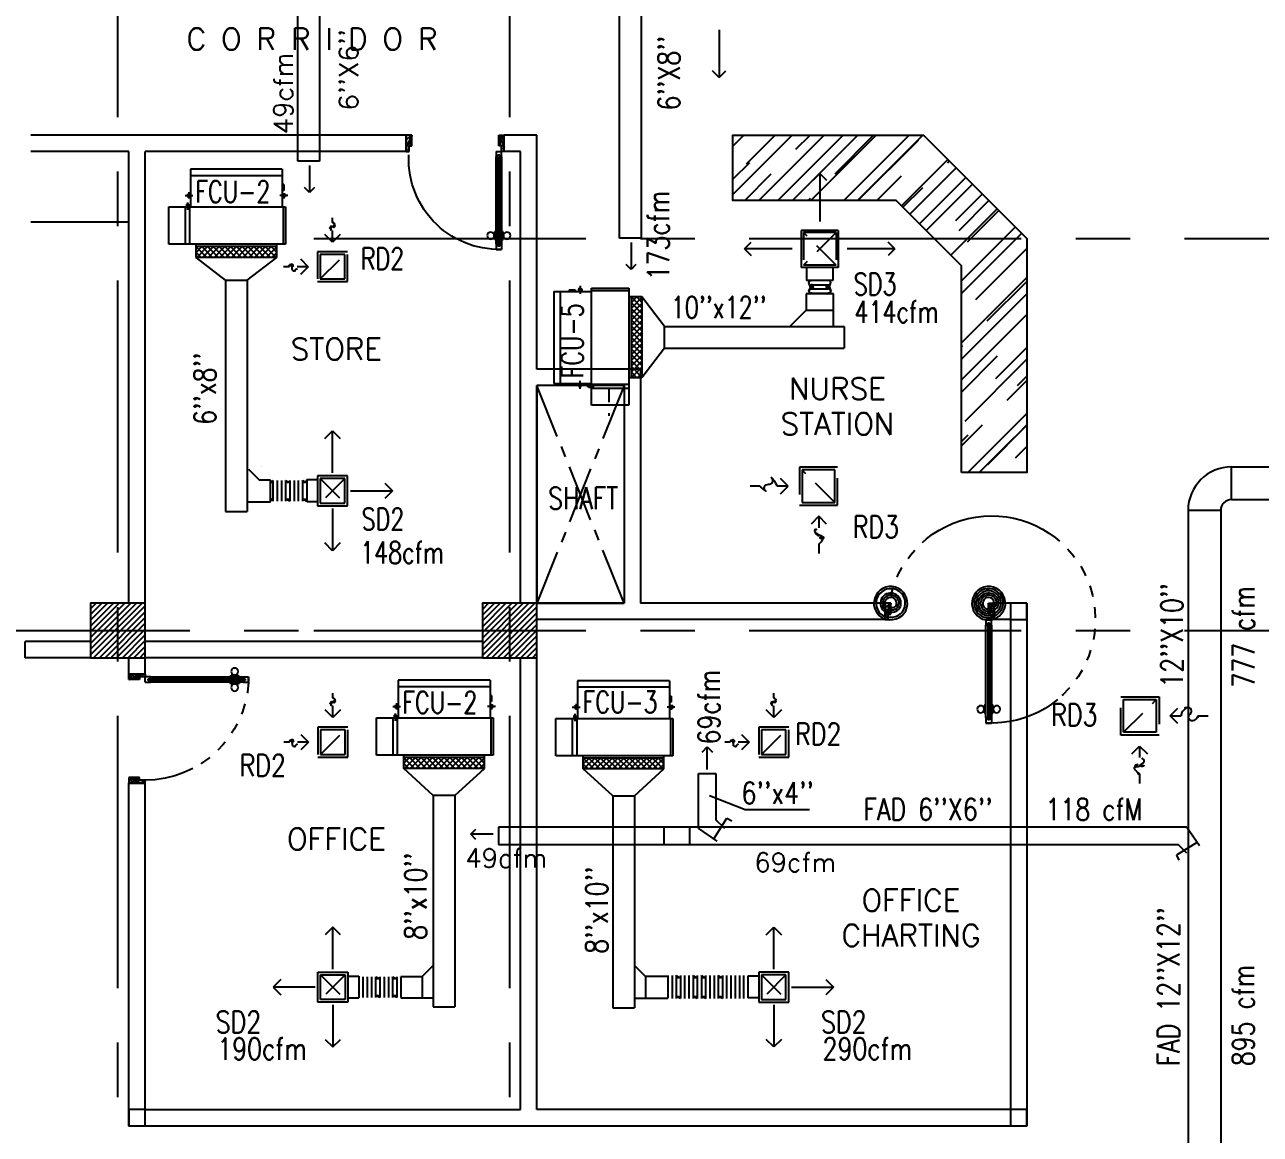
# Model space of a CAD drawing. Extents: x 417866029 to 417866302, y 43498045 to 43498122.
# Drawn here: x 417866034.55 to 417866045.9, y 43498091.16 to 43498101.35 of the extents above; entities that cross this region are included whole.
import ezdxf
from ezdxf.enums import TextEntityAlignment as Align

# ---------------------------------------------------------------- set-up
doc = ezdxf.new("R2010")
doc.units = 0
doc.header["$MEASUREMENT"] = 0
for name, pattern in [('CENTER2', [1.125, 0.75, -0.125, 0.125, -0.125]), ('CENTERX2', [4, 2.5, -0.5, 0.5, -0.5]), ('HIDDEN', [0.375, 0.25, -0.125]), ('HIDDEN2', [0.1875, 0.125, -0.0625])]:
    doc.linetypes.add(name, pattern=pattern)
doc.layers.get('0').update_dxf_attribs({"linetype": 'CONTINUOUS'})
for name, color, linetype in [('ALM', 9, 'CONTINUOUS'), ('AXES', 11, 'CENTERX2'), ('COL', 7, 'CONTINUOUS'), ('COUNTER', 9, 'CONTINUOUS'), ('DOOR', 9, 'CONTINUOUS'), ('DUCT', 6, 'CONTINUOUS'), ('FCU', 6, 'CONTINUOUS'), ('HAT', 11, 'CONTINUOUS'), ('M-AC-FLEX', 7, 'CONTINUOUS'), ('M-EGU.', 2, 'CONTINUOUS'), ('M-TEXT', 2, 'CONTINUOUS'), ('NON-MEDICAL', 9, 'CONTINUOUS'), ('PSUPPLY', 3, 'HIDDEN'), ('RM-NAME', 9, 'CONTINUOUS'), ('WALL', 9, 'CONTINUOUS')]:
    doc.layers.add(name, color=color, linetype=linetype)
doc.styles.add('ROMANS', font='ROMANS.shx', dxfattribs={"width": 0.6})

# ---------------------------------------------------------------- blocks, each defined once
blk = doc.blocks.new('DOOR90')
at = {"layer": 'DOOR', "color": 7, "linetype": 'ByBlock'}
for p, q in [((-150, 0), (0, 0)), ((-150, 0), (-150, -25)), ((0, -50), (-114, 0)), ((0, -50), (-40, 0)), ((0, -50), (0, 0)), ((-1000, -25), (-1050, -25)), ((-1050, -75), (-1050, -25)), ((-1050, -25), (-1050, -75)), ((-1000, -75), (-1050, -75)), ((-1000, -42), (-1020, -42)), ((-1020, -42), (-1020, -58)), ((-1000, -58), (-1020, -58)), ((-1000, -25), (-1000, -42)), ((-1000, -58), (-1000, -75)), ((-878, -18), (-968, -18)), ((-968, -25), (-968, -18)), ((-968, -75), (-968, -82)), ((-878, -82), (-968, -82)), ((-955, -9), (-890, -9)), ((-955, -18), (-955, -9)), ((-955, -18), (-890, -18)), ((-955, -82), (-890, -82)), ((-955, -82), (-955, -91)), ((-955, -91), (-890, -91)), ((-890, -18), (-890, -9)), ((-890, -82), (-890, -91)), ((-878, -25), (-878, -18)), ((-878, -75), (-878, -82)), ((-200, -25), (-150, -25)), ((-200, -42), (-200, -25)), ((-180, -42), (-200, -42)), ((-200, -58), (-180, -58)), ((-200, -75), (-200, -58)), ((-150, -75), (-200, -75)), ((-180, -58), (-180, -42)), ((-150, -25), (-100, -25)), ((-150, -75), (-150, -25)), ((-100, -25), (-100, -50)), ((0, -50), (-100, -37)), ((-100, -50), (0, -50)), ((-150, -875), (-100, -875)), ((-150, -900), (-150, -875)), ((-150, -900), (0, -900)), ((0, -900), (-150, -900)), ((0, -850), (-114, -900)), ((-100, -875), (-100, -850)), ((0, -850), (-100, -863)), ((-100, -850), (0, -850)), ((0, -850), (-40, -900)), ((0, -850), (0, -900))]:
    blk.add_line(p, q, dxfattribs=at)
at = {"layer": 'DOOR', "linetype": 'ByBlock'}
for p, q in [((-200, -25), (-1000, -25)), ((-200, -42), (-1000, -42)), ((-200, -58), (-1000, -58)), ((-1000, -75), (-200, -75))]:
    blk.add_line(p, q, dxfattribs=at)
at = {"layer": 'DOOR', "color": 7, "linetype": 'ByBlock'}
for centre in [(-923, 24), (-923, -124)]:
    blk.add_circle(centre, 32.4, dxfattribs=at)
for centre, radius, start, end in [((0, -50), 154, 161.1053, 166.2858), ((0, -50), 94.4, 148.0182, 180), ((0, -50), 134, 158.1598, 169.28), ((0, -50), 114, 154.0838, 167.3774), ((0, -50), 74.4, 137.7764, 180), ((0, -50), 54.4, 113.2074, 180), ((0, -50), 34.4, 90, 180), ((0, -50), 14.4, 90, 180), ((0, -850), 154, 193.7142, 198.8947), ((0, -850), 134, 190.72, 201.8402), ((0, -850), 94.4, 180, 211.9818), ((0, -850), 74.4, 180, 222.2236), ((0, -850), 54.4, 180, 246.7926), ((0, -850), 34.4, 180, 270), ((0, -850), 14.4, 180, 270)]:
    blk.add_arc(centre, radius, start, end, dxfattribs=at)
at = {"layer": 'DOOR', "linetype": 'HIDDEN', "ltscale": 0.5}
blk.add_arc((-222, -50), 828, 178.2701, 275.003, dxfattribs=at)
blk = doc.blocks.new('DOOR-10')
at = {"layer": 'DOOR', "color": 0, "linetype": 'ByBlock'}
for p, q in [((-26, 1100), (-76, 1100)), ((-76, 1100), (-26, 1100)), ((-76, 1050), (-76, 1100)), ((-59, 1050), (-76, 1050)), ((-43, 1070), (-59, 1070)), ((-59, 1050), (-59, 1070)), ((-43, 1050), (-43, 1070)), ((-26, 1050), (-43, 1050)), ((-26, 1050), (-26, 1100)), ((-83, 1005), (-92, 1005)), ((-92, 1005), (-92, 940)), ((-83, 940), (-92, 940)), ((-76, 1018), (-83, 1018)), ((-83, 928), (-83, 1018)), ((-83, 1005), (-83, 940)), ((-76, 928), (-83, 928)), ((-26, 1018), (-18, 1018)), ((-26, 928), (-18, 928)), ((-18, 928), (-18, 1018)), ((-18, 1005), (-9, 1005)), ((-18, 1005), (-18, 940)), ((-18, 940), (-9, 940)), ((-9, 1005), (-9, 940)), ((-1001, 0), (-1001, 150)), ((-1001, 150), (-976, 150)), ((-1001, 150), (-1001, 0)), ((-976, 150), (-976, 100)), ((-76, 200), (-59, 200)), ((-76, 150), (-76, 200)), ((-76, 150), (-26, 150)), ((-59, 200), (-59, 180)), ((-59, 180), (-43, 180)), ((-43, 200), (-26, 200)), ((-43, 180), (-43, 200)), ((-26, 200), (-26, 150)), ((-1, 150), (-26, 150)), ((-26, 150), (-26, 100)), ((-951, 0), (-1001, 0)), ((-976, 100), (-951, 100)), ((-951, 100), (-951, 0)), ((-51, 100), (-51, 0)), ((-26, 100), (-51, 100)), ((-51, 0), (-1, 0))]:
    blk.add_line(p, q, dxfattribs=at)
at = {"layer": 'DOOR', "linetype": 'ByBlock'}
for p, q in [((-76, 1050), (-76, 200)), ((-59, 200), (-59, 1050)), ((-43, 200), (-43, 1050)), ((-26, 200), (-26, 1050))]:
    blk.add_line(p, q, dxfattribs=at)
at = {"layer": 'DOOR', "color": 9, "linetype": 'ByBlock'}
for p, q in [((-951, 0), (-1001, 114)), ((-51, 0), (-1, 114)), ((-1, 0), (-1, 150)), ((-951, 0), (-1001, 40)), ((-951, 0), (-964, 100)), ((-51, 0), (-37, 100)), ((-51, 0), (-1, 40))]:
    blk.add_line(p, q, dxfattribs=at)
at = {"layer": 'DOOR', "color": 0, "linetype": 'ByBlock'}
for centre in [(-124, 973), (23, 973)]:
    blk.add_circle(centre, 32.4, dxfattribs=at)
at = {"layer": 'DOOR', "linetype": 'HIDDEN', "ltscale": 0.5}
blk.add_arc((-23, 149), 952, 93.1482, 179.9482, dxfattribs=at)
at = {"layer": 'DOOR', "color": 9, "linetype": 'ByBlock'}
for centre, radius, start, end in [((-951, 0), 154, 103.7142, 108.8947), ((-951, 0), 134, 100.72, 111.8402), ((-51, 0), 134, 68.1598, 79.28), ((-51, 0), 154, 71.1053, 76.2858), ((-951, 0), 94.4, 90, 121.9818), ((-951, 0), 74.4, 90, 132.2236), ((-951, 0), 54.4, 90, 156.7926), ((-951, 0), 34.4, 90, 180), ((-951, 0), 14.4, 90, 180), ((-51, 0), 94.4, 58.0182, 90), ((-51, 0), 74.4, 47.7764, 90), ((-51, 0), 54.4, 23.2074, 90), ((-51, 0), 34.4, 0, 90), ((-51, 0), 14.4, 0, 90), ((-51, 0), 114, 64.0838, 77.3774)]:
    blk.add_arc(centre, radius, start, end, dxfattribs=at)
blk = doc.blocks.new('*X37')
at = {"color": 0}
for p, q in [((16890, -2467), (16943, -2414)), ((16890, -2520), (16990, -2420)), ((16990, -2565), (16890, -2465)), ((16890, -2573), (16990, -2473)), ((16990, -2512), (16892, -2414)), ((16990, -2459), (16945, -2414)), ((16990, -2619), (16890, -2519)), ((16890, -2626), (16990, -2526)), ((16990, -2672), (16890, -2572)), ((16890, -2679), (16990, -2579)), ((16990, -2725), (16890, -2625)), ((16890, -2732), (16990, -2632)), ((16990, -2778), (16890, -2678)), ((16890, -2785), (16990, -2685)), ((16990, -2831), (16890, -2731)), ((16890, -2838), (16990, -2738)), ((16990, -2884), (16890, -2784)), ((16890, -2891), (16990, -2791)), ((16990, -2937), (16890, -2837)), ((16890, -2944), (16990, -2844)), ((16990, -2990), (16890, -2890)), ((16890, -2997), (16990, -2897)), ((16990, -3043), (16890, -2943)), ((16890, -3050), (16990, -2950)), ((16990, -3096), (16890, -2996)), ((16890, -3103), (16990, -3003)), ((16990, -3149), (16890, -3049)), ((16892, -3155), (16990, -3056)), ((16944, -3155), (16890, -3102)), ((16945, -3155), (16990, -3109))]:
    blk.add_line(p, q, dxfattribs=at)
blk = doc.blocks.new('WHE06')
at = {"color": 3}
for p, q in [((689, 622), (346, 622)), ((346, 622), (346, 469)), ((689, 469), (689, 622)), ((242, 472), (242, 399)), ((321, 458), (321, 438)), ((321, 458), (346, 458)), ((60, -422), (60, 422)), ((212, 437), (269, 437)), ((232, 452), (232, 422)), ((232, 452), (252, 452)), ((252, 452), (252, 422)), ((305, 448), (373, 448)), ((321, 438), (346, 438)), ((346, 430), (689, 430)), ((811, 371), (689, 371)), ((711, -371), (711, 371)), ((811, -371), (811, 371)), ((142, -437), (142, -422)), ((142, -437), (197, -437)), ((197, -437), (197, -422)), ((221, -437), (269, -437)), ((232, -452), (232, -422)), ((232, -452), (252, -452)), ((242, -472), (242, -399)), ((252, -452), (252, -422)), ((346, -430), (689, -430)), ((811, -371), (689, -371))]:
    blk.add_line(p, q, dxfattribs=at)
at = {"color": 6}
for p, q in [((346, 469), (346, -451)), ((689, 469), (346, 469)), ((689, -451), (689, 469)), ((0, -422), (0, 422)), ((0, 422), (346, 422)), ((0, -422), (346, -422)), ((346, -451), (689, -451))]:
    blk.add_line(p, q, dxfattribs=at)
at = {"color": 11}
blk.add_blockref('*X37', (-16179, 2784), dxfattribs=at)
blk = doc.blocks.new('RM1')
at = {"layer": 'RM-NAME', "style": 'ROMANS'}
for tag, p in [('ROOMNAME1', (0, 324)), ('ROOMNAME2', (0, 0))]:
    blk.add_attdef(tag, text='', height=200, dxfattribs=at).set_placement(p, align=Align.MIDDLE)
blk = doc.blocks.new('*X56')
at = {"color": 0}
for p, q in [((80579, 155515), (81054, 155990)), ((80579, 155568), (81001, 155990)), ((80579, 155621), (80948, 155990)), ((80579, 155674), (80895, 155990)), ((80579, 155727), (80842, 155990)), ((80579, 155780), (80789, 155990)), ((80579, 155833), (80736, 155990)), ((80579, 155886), (80683, 155990)), ((80579, 155939), (80630, 155990)), ((80607, 155490), (81079, 155962)), ((80660, 155490), (81079, 155909)), ((80713, 155490), (81079, 155856)), ((80766, 155490), (81079, 155803)), ((80819, 155490), (81079, 155750)), ((80872, 155490), (81079, 155697)), ((80925, 155490), (81079, 155644)), ((80978, 155490), (81079, 155591)), ((81031, 155490), (81079, 155538))]:
    blk.add_line(p, q, dxfattribs=at)
blk = doc.blocks.new('*X55')
at = {"color": 0}
for p, q in [((84179, 155509), (84660, 155990)), ((84179, 155562), (84607, 155990)), ((84179, 155615), (84554, 155990)), ((84179, 155668), (84501, 155990)), ((84179, 155721), (84448, 155990)), ((84179, 155774), (84395, 155990)), ((84179, 155827), (84342, 155990)), ((84179, 155880), (84289, 155990)), ((84179, 155933), (84236, 155990)), ((84179, 155986), (84183, 155990)), ((84213, 155490), (84679, 155956)), ((84266, 155490), (84679, 155903)), ((84319, 155490), (84679, 155850)), ((84372, 155490), (84679, 155796)), ((84426, 155490), (84679, 155743)), ((84479, 155490), (84679, 155690)), ((84532, 155490), (84679, 155637)), ((84585, 155490), (84679, 155584)), ((84638, 155490), (84679, 155531))]:
    blk.add_line(p, q, dxfattribs=at)
blk = doc.blocks.new('COL50')
at = {"layer": 'COL'}
blk.add_lwpolyline([(-250, 250), (-250, -250), (250, -250), (250, 250)], close=True, dxfattribs=at)
blk = doc.blocks.new('*X102')
at = {"color": 0}
for p, q in [((80579, 155515), (81054, 155990)), ((80579, 155568), (81001, 155990)), ((80579, 155621), (80948, 155990)), ((80579, 155674), (80895, 155990)), ((80579, 155727), (80842, 155990)), ((80579, 155780), (80789, 155990)), ((80579, 155833), (80736, 155990)), ((80579, 155886), (80683, 155990)), ((80579, 155939), (80630, 155990)), ((80607, 155490), (81079, 155962)), ((80660, 155490), (81079, 155909)), ((80713, 155490), (81079, 155856)), ((80766, 155490), (81079, 155803)), ((80819, 155490), (81079, 155750)), ((80872, 155490), (81079, 155697)), ((80925, 155490), (81079, 155644)), ((80978, 155490), (81079, 155591)), ((81031, 155490), (81079, 155538))]:
    blk.add_line(p, q, dxfattribs=at)

msp = doc.modelspace()

# ---------------------------------------------------------------- hatches: boundary and pattern name
at = {"layer": 'COUNTER', "linetype": 'ByBlock'}
h = msp.add_hatch(dxfattribs=at)
h.set_pattern_fill('AR-RROOF', color=11, scale=0.32, angle=45, style=0)
h.set_pattern_definition([(45, (417590000.62797, 43440752.60778), (0.27152900398, 0.72407734394), [4.8, -0.64, 1.6, -0.32]), (45, (417590000.81577, 43440753.02187), (-0.52721881605, 0.0746704761), [0.96, -0.1056, 1.92, -0.24]), (45, (417590000.54877, 43440752.91325), (1.02502199, 1.32822937778), [2.56, -0.448, 1.28, -0.32])])
h.paths.add_polyline_path([(417866042.803, 43498100.341), (417866041.053, 43498100.341), (417866041.053, 43498099.741), (417866042.553, 43498099.741), (417866043.153, 43498099.141), (417866043.153, 43498097.241), (417866043.753, 43498097.241), (417866043.753, 43498099.391)])

# ---------------------------------------------------------------- linework, layer by layer
at = {"layer": 'ALM', "linetype": 'ByBlock'}
for points in [[(417866043.754, 43498096.041), (417866043.604, 43498096.041), (417866043.604, 43498095.891), (417866043.754, 43498095.891)], [(417866035.654, 43498091.391), (417866035.504, 43498091.391), (417866035.504, 43498091.241), (417866035.654, 43498091.241)], [(417866043.754, 43498091.391), (417866043.604, 43498091.391), (417866043.604, 43498091.241), (417866043.754, 43498091.241)]]:
    msp.add_lwpolyline(points, close=True, dxfattribs=at)
at = {"layer": 'AXES'}
for p, q in [((417866035.403, 43498044.506), (417866035.403, 43498121.777)), ((417866035.403, 43498044.506), (417866035.403, 43498121.777)), ((417866039.003, 43498044.506), (417866039.003, 43498121.777)), ((417866039.003, 43498044.506), (417866039.003, 43498121.777)), ((417866037.203, 43498099.391), (417866053.42, 43498099.391)), ((417866029.563, 43498095.791), (417866037.203, 43498095.791)), ((417866037.203, 43498095.791), (417866053.423, 43498095.791))]:
    msp.add_line(p, q, dxfattribs=at)
at = {"layer": 'COUNTER', "linetype": 'ByBlock'}
msp.add_lwpolyline([(417866043.153, 43498097.241), (417866043.153, 43498099.141), (417866042.553, 43498099.741), (417866041.053, 43498099.741), (417866041.053, 43498100.341), (417866042.803, 43498100.341), (417866043.753, 43498099.391), (417866043.753, 43498097.241)], close=True, dxfattribs=at)
at = {"layer": 'DUCT'}
for p, q in [((417866037.257, 43498101.984), (417866037.257, 43498100.101)), ((417866040.211, 43498101.984), (417866040.211, 43498099.393)), ((417866037.057, 43498100.101), (417866037.057, 43498101.884)), ((417866040.011, 43498099.393), (417866040.011, 43498101.884)), ((417866037.257, 43498100.101), (417866037.057, 43498100.101)), ((417866040.211, 43498099.393), (417866040.011, 43498099.393)), ((417866041.727, 43498098.882), (417866041.727, 43498098.732)), ((417866041.977, 43498098.882), (417866041.727, 43498098.882)), ((417866041.977, 43498098.582), (417866041.977, 43498098.882)), ((417866041.577, 43498098.582), (417866041.727, 43498098.732)), ((417866036.604, 43498097.272), (417866036.704, 43498097.172)), ((417866036.722, 43498097.295), (417866036.722, 43498097.295)), ((417866036.804, 43498097.172), (417866036.704, 43498097.172)), ((417866036.804, 43498096.972), (417866036.804, 43498097.172)), ((417866036.604, 43498096.972), (417866036.804, 43498096.972)), ((417866040.738, 43498093.973), (417866040.738, 43498094.479)), ((417866040.738, 43498094.479), (417866040.898, 43498094.479)), ((417866040.898, 43498094.479), (417866040.898, 43498094.053)), ((417866040.877, 43498093.876), (417866040.997, 43498094.068)), ((417866040.997, 43498094.068), (417866040.997, 43498094.068)), ((417866045.223, 43498093.985), (417866038.901, 43498093.985)), ((417866038.901, 43498093.985), (417866038.901, 43498093.825)), ((417866040.738, 43498093.973), (417866040.906, 43498093.856)), ((417866040.978, 43498093.973), (417866040.898, 43498094.053)), ((417866045.223, 43498093.985), (417866045.341, 43498093.817)), ((417866045.32, 43498093.846), (417866045.128, 43498093.726)), ((417866038.901, 43498093.825), (417866045.143, 43498093.825)), ((417866045.128, 43498093.726), (417866045.128, 43498093.726)), ((417866045.128, 43498093.726), (417866045.151, 43498093.681)), ((417866045.223, 43498093.745), (417866045.143, 43498093.825)), ((417866038.3, 43498092.714), (417866038.2, 43498092.614)), ((417866040.149, 43498092.714), (417866040.249, 43498092.614)), ((417866038.003, 43498092.614), (417866038.2, 43498092.614)), ((417866040.455, 43498092.614), (417866040.249, 43498092.614)), ((417866040.455, 43498092.621), (417866040.455, 43498092.414)), ((417866038.3, 43498092.414), (417866038.003, 43498092.414)), ((417866040.149, 43498092.414), (417866040.455, 43498092.414))]:
    msp.add_line(p, q, dxfattribs=at)
at = {"layer": 'DUCT', "linetype": 'ByBlock'}
for p, q in [((417866036.392, 43498099.008), (417866036.122, 43498099.216)), ((417866036.592, 43498099.008), (417866036.863, 43498099.216)), ((417866036.392, 43498099.008), (417866036.392, 43498096.885)), ((417866036.392, 43498099.008), (417866036.592, 43498099.008)), ((417866036.592, 43498099.008), (417866036.592, 43498096.885)), ((417866040.426, 43498098.583), (417866040.218, 43498098.854)), ((417866041.727, 43498098.733), (417866041.977, 43498098.733)), ((417866040.426, 43498098.583), (417866042.075, 43498098.583)), ((417866040.426, 43498098.383), (417866040.426, 43498098.583)), ((417866042.075, 43498098.583), (417866042.075, 43498098.383)), ((417866040.426, 43498098.383), (417866040.218, 43498098.112)), ((417866040.426, 43498098.383), (417866042.075, 43498098.383)), ((417866045.635, 43498097.294), (417866046.631, 43498097.294)), ((417866045.635, 43498096.994), (417866045.635, 43498097.294)), ((417866045.635, 43498096.994), (417866049.578, 43498096.994)), ((417866036.392, 43498096.885), (417866036.592, 43498096.885)), ((417866045.235, 43498096.894), (417866045.235, 43498086.855)), ((417866045.535, 43498096.894), (417866045.235, 43498096.894)), ((417866045.535, 43498096.894), (417866045.535, 43498086.855)), ((417866038.3, 43498094.277), (417866038.029, 43498094.524)), ((417866038.5, 43498094.277), (417866038.771, 43498094.524)), ((417866039.949, 43498094.273), (417866039.678, 43498094.519)), ((417866040.149, 43498094.273), (417866040.42, 43498094.519)), ((417866038.3, 43498094.277), (417866038.3, 43498092.336)), ((417866038.5, 43498094.277), (417866038.5, 43498092.336)), ((417866039.949, 43498094.273), (417866039.949, 43498092.326)), ((417866039.949, 43498094.273), (417866040.149, 43498094.273)), ((417866040.149, 43498094.273), (417866040.149, 43498092.326)), ((417866038.2, 43498092.614), (417866038.2, 43498092.414)), ((417866040.249, 43498092.614), (417866040.249, 43498092.414)), ((417866039.949, 43498092.326), (417866040.149, 43498092.326))]:
    msp.add_line(p, q, dxfattribs=at)
at = {"layer": 'DUCT', "linetype": 'Continuous'}
for p, q in [((417866038.5, 43498094.277), (417866038.3, 43498094.277)), ((417866040.997, 43498094.068), (417866041.044, 43498094.042)), ((417866040.42, 43498093.985), (417866040.42, 43498093.825)), ((417866040.656, 43498093.985), (417866040.656, 43498093.825)), ((417866038.3, 43498092.336), (417866038.5, 43498092.336))]:
    msp.add_line(p, q, dxfattribs=at)
at = {"layer": 'DUCT', "linetype": 'ByBlock'}
for radius in [0.4, 0.1]:
    msp.add_arc((417866045.635, 43498096.894), radius, 90, 180, dxfattribs=at)
at = {"layer": 'M-AC-FLEX', "color": 11}
for p, q in [((417866041.771, 43498098.967), (417866041.932, 43498098.967)), ((417866041.771, 43498098.928), (417866041.932, 43498098.928)), ((417866041.771, 43498098.889), (417866041.932, 43498098.889)), ((417866036.828, 43498097.169), (417866036.828, 43498096.978)), ((417866036.867, 43498097.169), (417866036.867, 43498096.978)), ((417866036.906, 43498097.169), (417866036.906, 43498096.978)), ((417866036.944, 43498097.169), (417866036.944, 43498096.978)), ((417866036.944, 43498097.169), (417866036.944, 43498096.978)), ((417866036.983, 43498097.169), (417866036.983, 43498096.978)), ((417866036.983, 43498097.169), (417866036.983, 43498096.978)), ((417866037.022, 43498097.169), (417866037.022, 43498096.978)), ((417866037.022, 43498097.169), (417866037.022, 43498096.978)), ((417866037.061, 43498097.169), (417866037.061, 43498096.978)), ((417866037.061, 43498097.169), (417866037.061, 43498096.978)), ((417866037.099, 43498097.169), (417866037.099, 43498096.978)), ((417866037.099, 43498097.169), (417866037.099, 43498096.978)), ((417866037.138, 43498097.169), (417866037.138, 43498096.978)), ((417866037.138, 43498097.169), (417866037.138, 43498096.978)), ((417866037.655, 43498092.611), (417866037.655, 43498092.42)), ((417866037.694, 43498092.611), (417866037.694, 43498092.42)), ((417866037.733, 43498092.611), (417866037.733, 43498092.42)), ((417866037.771, 43498092.611), (417866037.771, 43498092.42)), ((417866037.771, 43498092.611), (417866037.771, 43498092.42)), ((417866037.81, 43498092.611), (417866037.81, 43498092.42)), ((417866037.81, 43498092.611), (417866037.81, 43498092.42)), ((417866037.849, 43498092.611), (417866037.849, 43498092.42)), ((417866037.849, 43498092.611), (417866037.849, 43498092.42)), ((417866037.888, 43498092.611), (417866037.888, 43498092.42)), ((417866037.888, 43498092.611), (417866037.888, 43498092.42)), ((417866037.926, 43498092.611), (417866037.926, 43498092.42)), ((417866037.926, 43498092.611), (417866037.926, 43498092.42)), ((417866037.965, 43498092.611), (417866037.965, 43498092.42)), ((417866037.965, 43498092.611), (417866037.965, 43498092.42)), ((417866038.003, 43498092.611), (417866038.003, 43498092.42)), ((417866038.003, 43498092.604), (417866038.003, 43498092.424)), ((417866040.494, 43498092.621), (417866040.494, 43498092.41)), ((417866040.533, 43498092.621), (417866040.533, 43498092.41)), ((417866040.533, 43498092.621), (417866040.533, 43498092.41)), ((417866040.572, 43498092.621), (417866040.572, 43498092.41)), ((417866040.572, 43498092.621), (417866040.572, 43498092.41)), ((417866040.61, 43498092.621), (417866040.61, 43498092.41)), ((417866040.61, 43498092.621), (417866040.61, 43498092.41)), ((417866040.649, 43498092.621), (417866040.649, 43498092.41)), ((417866040.649, 43498092.621), (417866040.649, 43498092.41)), ((417866040.687, 43498092.621), (417866040.687, 43498092.41)), ((417866040.687, 43498092.621), (417866040.687, 43498092.41)), ((417866040.726, 43498092.621), (417866040.726, 43498092.41)), ((417866040.726, 43498092.621), (417866040.726, 43498092.41)), ((417866040.764, 43498092.621), (417866040.764, 43498092.41)), ((417866040.764, 43498092.621), (417866040.764, 43498092.41)), ((417866040.803, 43498092.621), (417866040.803, 43498092.41)), ((417866040.803, 43498092.621), (417866040.803, 43498092.41)), ((417866040.841, 43498092.621), (417866040.841, 43498092.41)), ((417866040.841, 43498092.621), (417866040.841, 43498092.41)), ((417866040.88, 43498092.621), (417866040.88, 43498092.41)), ((417866040.88, 43498092.621), (417866040.88, 43498092.41)), ((417866040.919, 43498092.621), (417866040.919, 43498092.41)), ((417866040.919, 43498092.621), (417866040.919, 43498092.41)), ((417866040.958, 43498092.621), (417866040.958, 43498092.41)), ((417866040.958, 43498092.621), (417866040.958, 43498092.41)), ((417866040.996, 43498092.621), (417866040.996, 43498092.41)), ((417866041.035, 43498092.621), (417866041.035, 43498092.41)), ((417866041.074, 43498092.621), (417866041.074, 43498092.41)), ((417866041.113, 43498092.621), (417866041.113, 43498092.41)), ((417866041.152, 43498092.621), (417866041.152, 43498092.41))]:
    msp.add_line(p, q, dxfattribs=at)
at = {"layer": 'M-AC-FLEX'}
for points in [[(417866041.771, 43498098.928, 1), (417866041.771, 43498098.967, -1), (417866041.771, 43498099.006)], [(417866041.771, 43498098.967, -1), (417866041.771, 43498098.928, 1), (417866041.771, 43498098.889)], [(417866041.771, 43498098.928, 1), (417866041.771, 43498098.967, -0.000618), (417866041.771, 43498098.967, -0.000618)], [(417866041.771, 43498098.967, -1), (417866041.771, 43498098.928, 0.000618), (417866041.771, 43498098.928, 0.000618)], [(417866041.932, 43498098.928, -1), (417866041.932, 43498098.967, 1), (417866041.932, 43498099.006)], [(417866041.932, 43498098.928, -0.998764), (417866041.931, 43498098.967, -0.998764)], [(417866041.932, 43498098.967, 1), (417866041.932, 43498098.928, -1), (417866041.932, 43498098.889)], [(417866041.932, 43498098.967, 0.998764), (417866041.931, 43498098.928, 0.998764)], [(417866041.786, 43498098.882, 0.222821), (417866041.771, 43498098.889, -1), (417866041.771, 43498098.928)], [(417866041.771, 43498098.889, -0.222821), (417866041.786, 43498098.882, -0.222821)], [(417866041.917, 43498098.882, -0.222821), (417866041.932, 43498098.889, 1), (417866041.932, 43498098.928)], [(417866041.932, 43498098.889, 0.222821), (417866041.917, 43498098.882, 0.222821)], [(417866036.804, 43498097.15, 0.486768), (417866036.828, 43498097.169, -1), (417866036.867, 43498097.169, 1), (417866036.906, 43498097.169, -1.018005), (417866036.944, 43498097.169)], [(417866036.828, 43498097.169, -0.486768), (417866036.804, 43498097.15, -0.486768)], [(417866037.061, 43498097.169, -1), (417866037.022, 43498097.169, 1.018005), (417866036.983, 43498097.169)], [(417866037.022, 43498097.169, 1), (417866037.061, 43498097.169, -1.018005), (417866037.099, 43498097.169)], [(417866037.137, 43498097.169, -0.071867), (417866037.138, 43498097.175, -0.071867)], [(417866036.804, 43498096.997, -0.486768), (417866036.828, 43498096.978, 1), (417866036.867, 43498096.978, -1), (417866036.906, 43498096.978, 1.018005), (417866036.944, 43498096.978)], [(417866037.061, 43498096.978, 1), (417866037.022, 43498096.978, -1.018005), (417866036.983, 43498096.978)], [(417866037.022, 43498096.978, -1), (417866037.061, 43498096.978, 1.018005), (417866037.099, 43498096.978)], [(417866037.138, 43498096.978, -0.008966), (417866037.138, 43498096.978)], [(417866037.616, 43498092.611, 1), (417866037.655, 43498092.611, -1), (417866037.694, 43498092.611, 1), (417866037.733, 43498092.611, -1.018005), (417866037.771, 43498092.611)], [(417866037.655, 43498092.611, -1), (417866037.616, 43498092.611)], [(417866037.888, 43498092.611, -1), (417866037.849, 43498092.611, 1.018005), (417866037.81, 43498092.611)], [(417866037.849, 43498092.611, 1), (417866037.888, 43498092.611, -1.018005), (417866037.926, 43498092.611)], [(417866037.964, 43498092.611, -1.017916), (417866038.003, 43498092.611)], [(417866040.455, 43498092.621, 1), (417866040.494, 43498092.621, -1.018005), (417866040.533, 43498092.621)], [(417866040.649, 43498092.621, -1), (417866040.61, 43498092.621, 1.018005), (417866040.572, 43498092.621)], [(417866040.61, 43498092.621, 1), (417866040.649, 43498092.621, -1.018005), (417866040.687, 43498092.621)], [(417866040.726, 43498092.621, -1.017916), (417866040.764, 43498092.621)], [(417866040.765, 43498092.621, 1.017916), (417866040.726, 43498092.621)], [(417866040.88, 43498092.621, -1), (417866040.841, 43498092.621, 1.018005), (417866040.803, 43498092.621)], [(417866040.841, 43498092.621, 1), (417866040.88, 43498092.621, -1.018005), (417866040.919, 43498092.621)], [(417866041.113, 43498092.621, -1), (417866041.074, 43498092.621, 1), (417866041.035, 43498092.621, -1), (417866040.996, 43498092.621, 1.018005), (417866040.958, 43498092.621)], [(417866041.074, 43498092.621, 1), (417866041.113, 43498092.621, -1), (417866041.152, 43498092.621)], [(417866041.152, 43498092.621, 1), (417866041.113, 43498092.621)], [(417866041.191, 43498092.621, -1), (417866041.152, 43498092.621, 1), (417866041.113, 43498092.621)], [(417866041.113, 43498092.621, -1), (417866041.152, 43498092.621)], [(417866037.616, 43498092.42, -1), (417866037.655, 43498092.42, 1), (417866037.694, 43498092.42, -1), (417866037.733, 43498092.42, 1.018005), (417866037.771, 43498092.42)], [(417866037.888, 43498092.42, 1), (417866037.849, 43498092.42, -1.018005), (417866037.81, 43498092.42)], [(417866037.849, 43498092.42, -1), (417866037.888, 43498092.42, 1.018005), (417866037.926, 43498092.42)], [(417866038.003, 43498092.42, -1.000002), (417866037.965, 43498092.42)], [(417866040.416, 43498092.41, 0.000618), (417866040.416, 43498092.41, 0.000618)], [(417866040.455, 43498092.41, -1), (417866040.494, 43498092.41, 1.018005), (417866040.533, 43498092.41)], [(417866040.649, 43498092.41, 1), (417866040.61, 43498092.41, -1.018005), (417866040.572, 43498092.41)], [(417866040.61, 43498092.41, -1), (417866040.649, 43498092.41, 1.018005), (417866040.687, 43498092.41)], [(417866040.726, 43498092.41, 1.000002), (417866040.764, 43498092.41)], [(417866040.765, 43498092.41, -1.000002), (417866040.726, 43498092.41)], [(417866040.88, 43498092.41, 1), (417866040.841, 43498092.41, -1.018005), (417866040.803, 43498092.41)], [(417866040.841, 43498092.41, -1), (417866040.88, 43498092.41, 1.018005), (417866040.919, 43498092.41)], [(417866041.113, 43498092.41, 1), (417866041.074, 43498092.41, -1), (417866041.035, 43498092.41, 1), (417866040.996, 43498092.41, -1.018005), (417866040.958, 43498092.41)], [(417866041.074, 43498092.41, -1), (417866041.113, 43498092.41, 1), (417866041.152, 43498092.41)], [(417866041.191, 43498092.41, 1), (417866041.152, 43498092.41, -1), (417866041.113, 43498092.41)], [(417866041.152, 43498092.41, -1.000001), (417866041.113, 43498092.41)], [(417866041.113, 43498092.41, 1.000001), (417866041.152, 43498092.41)]]:
    msp.add_lwpolyline(points, format="xyb", dxfattribs=at)
for centre, start, end in [((417866036.964, 43498097.169), 180, 331.5686), ((417866036.964, 43498097.169), 208.4314, 0), ((417866037.118, 43498097.169), 180, 331.5686), ((417866037.118, 43498097.169), 208.4314, 0), ((417866036.964, 43498096.978), 28.4314, 180.0178), ((417866036.964, 43498096.978), 28.4314, 180.0178), ((417866036.964, 43498096.978), 359.9822, 151.5686), ((417866036.964, 43498096.978), 359.9822, 151.5686), ((417866037.118, 43498096.978), 28.4314, 180.0178), ((417866037.118, 43498096.978), 28.4314, 180.0178), ((417866037.118, 43498096.978), 359.9822, 151.5686), ((417866037.118, 43498096.978), 359.9822, 151.5686), ((417866037.791, 43498092.611), 180, 331.5686), ((417866037.791, 43498092.611), 208.4314, 0), ((417866037.945, 43498092.611), 180, 331.5686), ((417866037.945, 43498092.611), 208.4314, 0), ((417866038.022, 43498092.611), 180, 202.0342), ((417866040.552, 43498092.621), 180, 331.5686), ((417866040.552, 43498092.621), 208.4314, 0), ((417866040.707, 43498092.621), 180, 331.5686), ((417866040.707, 43498092.621), 208.4314, 0), ((417866040.784, 43498092.621), 180, 331.5686), ((417866040.784, 43498092.621), 208.4314, 0), ((417866040.938, 43498092.621), 180, 331.5686), ((417866040.938, 43498092.621), 208.4314, 0), ((417866037.791, 43498092.42), 28.4314, 180.0178), ((417866037.791, 43498092.42), 28.4314, 180.0178), ((417866037.791, 43498092.42), 359.9822, 151.5686), ((417866037.791, 43498092.42), 359.9822, 151.5686), ((417866037.945, 43498092.42), 28.4314, 180.0178), ((417866037.945, 43498092.42), 28.4314, 180.0178), ((417866037.945, 43498092.42), 359.9822, 151.5686), ((417866037.945, 43498092.42), 359.9822, 151.5686), ((417866040.552, 43498092.41), 28.4314, 180.0178), ((417866040.552, 43498092.41), 28.4314, 180.0178), ((417866040.552, 43498092.41), 359.9822, 151.5686), ((417866040.552, 43498092.41), 359.9822, 151.5686), ((417866040.707, 43498092.41), 28.4314, 180.0178), ((417866040.707, 43498092.41), 28.4314, 180.0178), ((417866040.707, 43498092.41), 359.9822, 151.5686), ((417866040.707, 43498092.41), 359.9822, 151.5686), ((417866040.784, 43498092.41), 28.4314, 180.0178), ((417866040.784, 43498092.41), 28.4314, 180.0178), ((417866040.784, 43498092.41), 359.9822, 151.5686), ((417866040.784, 43498092.41), 359.9822, 151.5686), ((417866040.938, 43498092.41), 28.4314, 180.0178), ((417866040.938, 43498092.41), 28.4314, 180.0178), ((417866040.938, 43498092.41), 359.9822, 151.5686), ((417866040.938, 43498092.41), 359.9822, 151.5686)]:
    msp.add_arc(centre, 0.0195, start, end, dxfattribs=at)
at = {"layer": 'M-EGU.'}
for p, q in [((417866040.927, 43498101.308), (417866040.927, 43498100.87)), ((417866040.927, 43498100.87), (417866040.865, 43498100.931)), ((417866040.927, 43498100.87), (417866040.988, 43498100.931)), ((417866037.164, 43498100.061), (417866037.164, 43498099.814)), ((417866041.851, 43498099.987), (417866041.79, 43498099.926)), ((417866041.851, 43498099.987), (417866041.851, 43498099.548)), ((417866041.851, 43498099.987), (417866041.912, 43498099.926)), ((417866037.164, 43498099.814), (417866037.118, 43498099.859)), ((417866037.209, 43498099.859), (417866037.164, 43498099.814)), ((417866037.375, 43498099.539), (417866037.375, 43498099.582)), ((417866037.375, 43498099.357), (417866037.305, 43498099.428)), ((417866037.375, 43498099.357), (417866037.375, 43498099.464)), ((417866037.446, 43498099.428), (417866037.375, 43498099.357)), ((417866041.681, 43498099.466), (417866041.681, 43498099.126)), ((417866042.021, 43498099.466), (417866041.681, 43498099.466)), ((417866042.021, 43498099.466), (417866042.021, 43498099.126)), ((417866040.118, 43498099.353), (417866040.118, 43498099.106)), ((417866041.16, 43498099.296), (417866041.221, 43498099.357)), ((417866041.599, 43498099.296), (417866041.16, 43498099.296)), ((417866041.16, 43498099.296), (417866041.221, 43498099.235)), ((417866042.542, 43498099.296), (417866042.103, 43498099.296)), ((417866042.542, 43498099.296), (417866042.481, 43498099.357)), ((417866042.542, 43498099.296), (417866042.481, 43498099.235)), ((417866037.08, 43498099.203), (417866037.15, 43498099.132)), ((417866037.488, 43498099.245), (417866037.263, 43498099.245)), ((417866037.263, 43498099.245), (417866037.263, 43498099.02)), ((417866037.488, 43498099.02), (417866037.488, 43498099.245)), ((417866036.97, 43498099.132), (417866036.925, 43498099.132)), ((417866037.15, 43498099.132), (417866037.049, 43498099.132)), ((417866037.15, 43498099.132), (417866037.08, 43498099.061)), ((417866040.118, 43498099.106), (417866040.073, 43498099.152)), ((417866040.163, 43498099.152), (417866040.118, 43498099.106)), ((417866042.021, 43498099.126), (417866041.681, 43498099.126)), ((417866041.731, 43498099.126), (417866041.731, 43498099.006)), ((417866041.971, 43498099.126), (417866041.971, 43498099.006)), ((417866037.263, 43498099.02), (417866037.488, 43498099.02)), ((417866041.971, 43498099.006), (417866041.731, 43498099.006)), ((417866037.305, 43498097.553), (417866037.375, 43498097.624)), ((417866037.375, 43498097.238), (417866037.375, 43498097.624)), ((417866037.375, 43498097.624), (417866037.446, 43498097.553)), ((417866041.689, 43498097.266), (417866041.689, 43498096.966)), ((417866041.989, 43498097.266), (417866041.689, 43498097.266)), ((417866041.989, 43498096.966), (417866041.989, 43498097.266)), ((417866037.238, 43498097.174), (417866037.138, 43498097.174)), ((417866037.138, 43498097.174), (417866037.138, 43498096.974)), ((417866037.513, 43498097.211), (417866037.238, 43498097.211)), ((417866037.238, 43498097.211), (417866037.238, 43498096.936)), ((417866037.513, 43498096.936), (417866037.513, 43498097.211)), ((417866037.855, 43498097.145), (417866037.925, 43498097.074)), ((417866041.562, 43498097.116), (417866041.491, 43498097.187)), ((417866037.539, 43498097.074), (417866037.925, 43498097.074)), ((417866037.925, 43498097.074), (417866037.855, 43498097.003)), ((417866041.302, 43498097.116), (417866041.213, 43498097.116)), ((417866041.562, 43498097.116), (417866041.461, 43498097.116)), ((417866041.491, 43498097.045), (417866041.562, 43498097.116)), ((417866037.238, 43498096.974), (417866037.138, 43498096.974)), ((417866037.238, 43498096.936), (417866037.513, 43498096.936)), ((417866037.375, 43498096.91), (417866037.375, 43498096.524)), ((417866041.689, 43498096.966), (417866041.989, 43498096.966)), ((417866041.843, 43498096.84), (417866041.772, 43498096.769)), ((417866041.843, 43498096.84), (417866041.843, 43498096.733)), ((417866041.913, 43498096.769), (417866041.843, 43498096.84)), ((417866037.375, 43498096.524), (417866037.305, 43498096.595)), ((417866037.446, 43498096.595), (417866037.375, 43498096.524)), ((417866041.843, 43498096.583), (417866041.843, 43498096.497)), ((417866037.379, 43498095.173), (417866037.379, 43498095.216)), ((417866041.429, 43498095.173), (417866041.429, 43498095.216)), ((417866037.379, 43498094.991), (417866037.379, 43498095.098)), ((417866041.429, 43498094.991), (417866041.429, 43498095.098)), ((417866044.643, 43498094.856), (417866044.643, 43498095.156)), ((417866044.643, 43498095.156), (417866044.943, 43498095.156)), ((417866044.943, 43498095.156), (417866044.943, 43498094.856)), ((417866037.379, 43498094.991), (417866037.308, 43498095.061)), ((417866037.449, 43498095.061), (417866037.379, 43498094.991)), ((417866041.429, 43498094.991), (417866041.358, 43498095.061)), ((417866041.499, 43498095.061), (417866041.429, 43498094.991)), ((417866045.071, 43498095.006), (417866045.141, 43498095.077)), ((417866045.141, 43498094.936), (417866045.071, 43498095.006)), ((417866045.071, 43498095.006), (417866045.172, 43498095.006)), ((417866045.331, 43498095.006), (417866045.42, 43498095.006)), ((417866037.491, 43498094.878), (417866037.266, 43498094.878)), ((417866037.266, 43498094.878), (417866037.266, 43498094.653)), ((417866037.491, 43498094.653), (417866037.491, 43498094.878)), ((417866041.541, 43498094.878), (417866041.316, 43498094.878)), ((417866041.316, 43498094.878), (417866041.316, 43498094.653)), ((417866041.541, 43498094.653), (417866041.541, 43498094.878)), ((417866036.973, 43498094.766), (417866036.929, 43498094.766)), ((417866037.154, 43498094.766), (417866037.052, 43498094.766)), ((417866037.083, 43498094.836), (417866037.154, 43498094.766)), ((417866037.154, 43498094.766), (417866037.083, 43498094.695)), ((417866041.023, 43498094.766), (417866040.979, 43498094.766)), ((417866041.204, 43498094.766), (417866041.102, 43498094.766)), ((417866041.133, 43498094.836), (417866041.204, 43498094.766)), ((417866041.204, 43498094.766), (417866041.133, 43498094.695)), ((417866044.943, 43498094.856), (417866044.643, 43498094.856)), ((417866037.266, 43498094.653), (417866037.491, 43498094.653)), ((417866040.771, 43498094.674), (417866040.818, 43498094.722)), ((417866040.818, 43498094.722), (417866040.865, 43498094.674)), ((417866040.818, 43498094.514), (417866040.818, 43498094.722)), ((417866041.316, 43498094.653), (417866041.541, 43498094.653)), ((417866044.719, 43498094.659), (417866044.79, 43498094.73)), ((417866044.79, 43498094.73), (417866044.861, 43498094.659)), ((417866044.79, 43498094.73), (417866044.79, 43498094.623)), ((417866044.79, 43498094.473), (417866044.79, 43498094.387)), ((417866038.645, 43498093.92), (417866038.692, 43498093.967)), ((417866038.692, 43498093.872), (417866038.645, 43498093.92)), ((417866038.852, 43498093.92), (417866038.645, 43498093.92)), ((417866037.379, 43498093.066), (417866037.308, 43498092.995)), ((417866037.379, 43498092.68), (417866037.379, 43498093.066)), ((417866037.449, 43498092.995), (417866037.379, 43498093.066)), ((417866041.358, 43498092.995), (417866041.429, 43498093.066)), ((417866041.429, 43498092.68), (417866041.429, 43498093.066)), ((417866041.429, 43498093.066), (417866041.499, 43498092.995)), ((417866037.241, 43498092.653), (417866037.516, 43498092.653)), ((417866037.241, 43498092.378), (417866037.241, 43498092.653)), ((417866037.516, 43498092.653), (417866037.516, 43498092.378)), ((417866037.516, 43498092.616), (417866037.616, 43498092.616)), ((417866037.616, 43498092.616), (417866037.616, 43498092.416)), ((417866041.291, 43498092.616), (417866041.191, 43498092.616)), ((417866041.191, 43498092.616), (417866041.191, 43498092.416)), ((417866041.566, 43498092.653), (417866041.291, 43498092.653)), ((417866041.291, 43498092.653), (417866041.291, 43498092.378)), ((417866041.566, 43498092.378), (417866041.566, 43498092.653)), ((417866036.899, 43498092.586), (417866036.829, 43498092.516)), ((417866037.215, 43498092.516), (417866036.829, 43498092.516)), ((417866036.829, 43498092.516), (417866036.899, 43498092.445)), ((417866041.592, 43498092.516), (417866041.979, 43498092.516)), ((417866041.908, 43498092.586), (417866041.979, 43498092.516)), ((417866041.979, 43498092.516), (417866041.908, 43498092.445)), ((417866037.516, 43498092.378), (417866037.241, 43498092.378)), ((417866037.516, 43498092.416), (417866037.616, 43498092.416)), ((417866041.291, 43498092.416), (417866041.191, 43498092.416)), ((417866041.291, 43498092.378), (417866041.566, 43498092.378)), ((417866037.379, 43498092.352), (417866037.379, 43498091.966)), ((417866041.429, 43498092.352), (417866041.429, 43498091.966)), ((417866037.308, 43498092.036), (417866037.379, 43498091.966)), ((417866037.379, 43498091.966), (417866037.449, 43498092.036)), ((417866041.429, 43498091.966), (417866041.358, 43498092.036)), ((417866041.499, 43498092.036), (417866041.429, 43498091.966))]:
    msp.add_line(p, q, dxfattribs=at)
at = {"layer": 'M-EGU.', "linetype": 'HIDDEN'}
for p, q in [((417866042.001, 43498099.446), (417866041.701, 43498099.146)), ((417866042.001, 43498099.146), (417866041.701, 43498099.446)), ((417866041.701, 43498099.446), (417866041.701, 43498099.146)), ((417866042.001, 43498099.446), (417866041.701, 43498099.446)), ((417866042.001, 43498099.446), (417866042.001, 43498099.146)), ((417866037.513, 43498099.27), (417866037.238, 43498099.27)), ((417866037.238, 43498099.27), (417866037.238, 43498098.995)), ((417866037.263, 43498099.02), (417866037.488, 43498099.245)), ((417866037.513, 43498098.995), (417866037.513, 43498099.27)), ((417866042.001, 43498099.146), (417866041.701, 43498099.146)), ((417866037.238, 43498098.995), (417866037.513, 43498098.995)), ((417866041.664, 43498097.291), (417866041.664, 43498096.941)), ((417866042.014, 43498097.291), (417866041.664, 43498097.291)), ((417866041.989, 43498096.966), (417866041.689, 43498097.266)), ((417866042.014, 43498096.941), (417866042.014, 43498097.291)), ((417866037.263, 43498097.186), (417866037.263, 43498096.961)), ((417866037.488, 43498097.186), (417866037.263, 43498096.961)), ((417866037.263, 43498097.186), (417866037.488, 43498096.961)), ((417866037.488, 43498097.186), (417866037.263, 43498097.186)), ((417866037.488, 43498096.961), (417866037.488, 43498097.186)), ((417866037.263, 43498096.961), (417866037.488, 43498096.961)), ((417866041.664, 43498096.941), (417866042.014, 43498096.941)), ((417866044.618, 43498094.831), (417866044.618, 43498095.181)), ((417866044.618, 43498095.181), (417866044.968, 43498095.181)), ((417866044.643, 43498094.856), (417866044.943, 43498095.156)), ((417866044.968, 43498095.181), (417866044.968, 43498094.831)), ((417866037.516, 43498094.903), (417866037.241, 43498094.903)), ((417866037.241, 43498094.903), (417866037.241, 43498094.628)), ((417866037.266, 43498094.653), (417866037.491, 43498094.878)), ((417866037.516, 43498094.628), (417866037.516, 43498094.903)), ((417866041.566, 43498094.903), (417866041.291, 43498094.903)), ((417866041.291, 43498094.903), (417866041.291, 43498094.628)), ((417866041.316, 43498094.653), (417866041.541, 43498094.878)), ((417866041.566, 43498094.628), (417866041.566, 43498094.903)), ((417866044.968, 43498094.831), (417866044.618, 43498094.831)), ((417866037.241, 43498094.628), (417866037.516, 43498094.628)), ((417866041.291, 43498094.628), (417866041.566, 43498094.628)), ((417866037.266, 43498092.403), (417866037.266, 43498092.628)), ((417866037.266, 43498092.628), (417866037.491, 43498092.403)), ((417866037.491, 43498092.628), (417866037.266, 43498092.403)), ((417866037.266, 43498092.628), (417866037.491, 43498092.628)), ((417866037.491, 43498092.628), (417866037.491, 43498092.403)), ((417866041.316, 43498092.628), (417866041.316, 43498092.403)), ((417866041.541, 43498092.628), (417866041.316, 43498092.403)), ((417866041.316, 43498092.628), (417866041.541, 43498092.403)), ((417866041.541, 43498092.628), (417866041.316, 43498092.628)), ((417866041.541, 43498092.403), (417866041.541, 43498092.628)), ((417866037.491, 43498092.403), (417866037.266, 43498092.403)), ((417866041.316, 43498092.403), (417866041.541, 43498092.403))]:
    msp.add_line(p, q, dxfattribs=at)
at = {"layer": 'M-EGU.'}
for points in [[(417866037.375, 43498099.539, -0.187862), (417866037.394, 43498099.528, -0.202645), (417866037.399, 43498099.508, -0.616915), (417866037.374, 43498099.5, 0.668708), (417866037.35, 43498099.49, 0.194285), (417866037.357, 43498099.472, 0.186051), (417866037.375, 43498099.464)], [(417866036.97, 43498099.132, -0.1324), (417866036.981, 43498099.148, -0.15664), (417866036.996, 43498099.154, -0.736612), (417866037.009, 43498099.123, 0.774232), (417866037.023, 43498099.093, 0.203349), (417866037.044, 43498099.106, 0.193808), (417866037.049, 43498099.132)], [(417866041.302, 43498097.116, -0.1324), (417866041.324, 43498097.084, -0.15664), (417866041.355, 43498097.071, -0.736612), (417866041.38, 43498097.134, 0.774232), (417866041.408, 43498097.195, 0.203349), (417866041.45, 43498097.167, 0.193808), (417866041.461, 43498097.116)], [(417866041.843, 43498096.583, -0.187862), (417866041.879, 43498096.605, -0.202645), (417866041.889, 43498096.645, -0.616915), (417866041.839, 43498096.661, 0.668708), (417866041.792, 43498096.68, 0.194285), (417866041.806, 43498096.716, 0.186051), (417866041.843, 43498096.733)], [(417866037.379, 43498095.173, -0.187862), (417866037.397, 43498095.161, -0.202645), (417866037.402, 43498095.142, -0.616915), (417866037.377, 43498095.134, 0.668708), (417866037.353, 43498095.124, 0.194285), (417866037.36, 43498095.106, 0.186051), (417866037.379, 43498095.098)], [(417866041.429, 43498095.173, -0.187862), (417866041.447, 43498095.161, -0.202645), (417866041.452, 43498095.142, -0.616915), (417866041.427, 43498095.134, 0.668708), (417866041.403, 43498095.124, 0.194285), (417866041.41, 43498095.106, 0.186051), (417866041.429, 43498095.098)], [(417866045.331, 43498095.006, -0.1324), (417866045.309, 43498094.974, -0.15664), (417866045.278, 43498094.961, -0.736612), (417866045.253, 43498095.024, 0.774232), (417866045.225, 43498095.085, 0.203349), (417866045.183, 43498095.058, 0.193808), (417866045.172, 43498095.006)], [(417866036.973, 43498094.766, -0.1324), (417866036.984, 43498094.782, -0.15664), (417866036.999, 43498094.788, -0.736612), (417866037.012, 43498094.757, 0.774232), (417866037.026, 43498094.726, 0.203349), (417866037.047, 43498094.74, 0.193808), (417866037.052, 43498094.766)], [(417866041.023, 43498094.766, -0.1324), (417866041.034, 43498094.782, -0.15664), (417866041.049, 43498094.788, -0.736612), (417866041.062, 43498094.757, 0.774232), (417866041.076, 43498094.726, 0.203349), (417866041.097, 43498094.74, 0.193808), (417866041.102, 43498094.766)], [(417866044.79, 43498094.473, -0.187862), (417866044.753, 43498094.496, -0.202645), (417866044.743, 43498094.535, -0.616915), (417866044.793, 43498094.551, 0.668708), (417866044.841, 43498094.57, 0.194285), (417866044.826, 43498094.606, 0.186051), (417866044.79, 43498094.623)]]:
    msp.add_lwpolyline(points, format="xyb", dxfattribs=at)
at = {"layer": 'NON-MEDICAL'}
msp.add_line((417866035.503, 43498099.541), (417866034.603, 43498099.541), dxfattribs=at)
at = {"layer": 'PSUPPLY', "linetype": 'HIDDEN2'}
msp.add_line((417866039.914, 43498098.013), (417866039.914, 43498097.764), dxfattribs=at)
at = {"layer": 'PSUPPLY', "color": 4, "linetype": 'Continuous'}
for p, q in [((417866040.838, 43498094.274), (417866041.165, 43498094.147)), ((417866041.165, 43498094.147), (417866041.756, 43498094.147))]:
    msp.add_line(p, q, dxfattribs=at)
at = {"layer": 'WALL', "linetype": 'ByBlock'}
for p, q in [((417866038.053, 43498100.341), (417866034.603, 43498100.341)), ((417866038.053, 43498100.191), (417866038.053, 43498100.341)), ((417866038.053, 43498100.191), (417866038.053, 43498100.341)), ((417866039.253, 43498100.341), (417866038.953, 43498100.341)), ((417866038.953, 43498100.191), (417866038.953, 43498100.341)), ((417866039.253, 43498100.341), (417866038.953, 43498100.341)), ((417866038.953, 43498100.191), (417866038.953, 43498100.341)), ((417866035.503, 43498100.191), (417866034.603, 43498100.191)), ((417866038.053, 43498100.191), (417866035.653, 43498100.191)), ((417866038.053, 43498100.191), (417866037.203, 43498100.191)), ((417866039.103, 43498100.191), (417866038.953, 43498100.191)), ((417866039.103, 43498100.191), (417866038.953, 43498100.191)), ((417866040.053, 43498096.041), (417866039.253, 43498096.041)), ((417866042.453, 43498096.041), (417866040.203, 43498096.041)), ((417866042.453, 43498095.891), (417866042.453, 43498096.041)), ((417866043.453, 43498095.891), (417866043.453, 43498096.041)), ((417866043.753, 43498096.041), (417866043.453, 43498096.041)), ((417866042.453, 43498095.891), (417866039.253, 43498095.891)), ((417866043.603, 43498095.891), (417866043.453, 43498095.891)), ((417866035.153, 43498095.691), (417866034.553, 43498095.691)), ((417866035.153, 43498095.691), (417866034.603, 43498095.691)), ((417866038.753, 43498095.691), (417866035.653, 43498095.691)), ((417866035.153, 43498095.541), (417866034.553, 43498095.541)), ((417866035.153, 43498095.541), (417866034.603, 43498095.541)), ((417866038.753, 43498095.541), (417866035.653, 43498095.541)), ((417866035.653, 43498095.391), (417866035.503, 43498095.391)), ((417866035.653, 43498095.391), (417866035.503, 43498095.391)), ((417866035.653, 43498094.391), (417866035.503, 43498094.391)), ((417866035.653, 43498094.391), (417866035.503, 43498094.391))]:
    msp.add_line(p, q, dxfattribs=at)
at = {"layer": 'WALL'}
for p, q in [((417866039.253, 43498098.191), (417866039.253, 43498100.341)), ((417866035.503, 43498096.041), (417866035.503, 43498100.191)), ((417866035.503, 43498096.041), (417866035.503, 43498100.191)), ((417866035.653, 43498095.391), (417866035.653, 43498100.191)), ((417866035.653, 43498095.391), (417866035.653, 43498100.191)), ((417866039.103, 43498096.041), (417866039.103, 43498100.191)), ((417866039.103, 43498096.041), (417866039.103, 43498098.856)), ((417866040.203, 43498098.191), (417866039.253, 43498098.191)), ((417866040.203, 43498098.191), (417866040.203, 43498096.041)), ((417866039.253, 43498091.391), (417866039.253, 43498098.041)), ((417866040.053, 43498098.041), (417866039.253, 43498098.041)), ((417866039.253, 43498098.041), (417866039.253, 43498096.041)), ((417866040.053, 43498098.041), (417866040.053, 43498096.041)), ((417866039.253, 43498096.041), (417866040.053, 43498096.041)), ((417866043.753, 43498096.041), (417866043.753, 43498091.241)), ((417866043.603, 43498095.891), (417866043.603, 43498091.391)), ((417866034.553, 43498095.541), (417866034.553, 43498095.691)), ((417866035.503, 43498095.391), (417866035.503, 43498095.541)), ((417866035.503, 43498095.391), (417866035.503, 43498095.541)), ((417866039.103, 43498091.391), (417866039.103, 43498095.541)), ((417866035.503, 43498091.241), (417866035.503, 43498094.391)), ((417866035.653, 43498091.391), (417866035.653, 43498094.391)), ((417866035.653, 43498091.391), (417866039.103, 43498091.391)), ((417866043.603, 43498091.391), (417866039.253, 43498091.391)), ((417866035.503, 43498091.241), (417866043.753, 43498091.241))]:
    msp.add_line(p, q, dxfattribs=at)
at = {"layer": 'WALL', "color": 11, "linetype": 'CENTER2', "ltscale": 0.7}
for p, q in [((417866040.053, 43498096.041), (417866039.253, 43498098.041)), ((417866040.053, 43498098.041), (417866039.253, 43498096.041))]:
    msp.add_line(p, q, dxfattribs=at)
at = {"layer": 'WALL', "linetype": 'ByBlock', "ltscale": 0.3}
for points in [[(417866035.153, 43498095.541), (417866035.653, 43498095.541), (417866035.653, 43498096.041), (417866035.153, 43498096.041)], [(417866038.753, 43498095.541), (417866039.253, 43498095.541), (417866039.253, 43498096.041), (417866038.753, 43498096.041)]]:
    msp.add_lwpolyline(points, close=True, dxfattribs=at)

# ---------------------------------------------------------------- block references
at = {"layer": 'COL', "xscale": 0.0009999871253967285, "yscale": 0.001000002026557922, "zscale": 0.001}
for p in [(417866035.403, 43498095.791), (417866035.403, 43498095.791), (417866039.003, 43498095.791)]:
    msp.add_blockref('COL50', p, dxfattribs=at)
at = {"layer": 'DOOR', "color": 0, "linetype": 'ByBlock', "xscale": -0.001000002026557922, "yscale": 0.001000002026557922, "zscale": 0.001, "rotation": 270}
msp.add_blockref('DOOR90', (417866038.953, 43498100.341), dxfattribs=at)
at = {"layer": 'DOOR', "color": 0, "linetype": 'ByBlock', "ltscale": 0.3, "yscale": 0.001000002026557922, "zscale": 0.001}
for p, xscale, rotation in [((417866043.454, 43498096.041), -0.0009999871253967285, 180), ((417866035.503, 43498095.391), -0.001000002026557922, 270)]:
    msp.add_blockref('DOOR-10', p, dxfattribs=dict(at, xscale=xscale, rotation=rotation))
at = {"layer": 'FCU', "linetype": 'ByBlock', "yscale": 0.001000002026557922, "zscale": 0.001}
for p, xscale, rotation in [((417866036.492, 43498100.028), -0.001000002026557922, 90), ((417866039.407, 43498098.483), -0.0009999871253967285, 180), ((417866038.4, 43498095.335), -0.001000002026557922, 90), ((417866040.049, 43498095.33), -0.001000002026557922, 90)]:
    msp.add_blockref('WHE06', p, dxfattribs=dict(at, xscale=xscale, rotation=rotation))
at = {"layer": 'HAT', "xscale": 0.0009999871253967285, "yscale": 0.001000002026557922, "zscale": 0.001}
for name in ['*X56', '*X102', '*X55']:
    msp.add_blockref(name, (417865954.574, 43497940.051), dxfattribs=at)
at = {"layer": 'RM-NAME'}
ref = msp.add_blockref('RM1', (417866037.187, 43498101.224), dxfattribs=dict(at, xscale=0.0009999871253967285, yscale=0.001000002026557922, zscale=0.001))
ref.add_attrib('ROOMNAME2', 'C O R R I D O R', dxfattribs={"height": 0.2, "style": 'ROMANS'}).set_placement((417866037.187, 43498101.224), align=Align.MIDDLE)
ref = msp.add_blockref('RM1', (417866037.411, 43498098.377), dxfattribs=dict(at, xscale=0.0009999871253967285, yscale=0.001000002026557922, zscale=0.001))
ref.add_attrib('ROOMNAME2', 'STORE', dxfattribs={"height": 0.2, "style": 'ROMANS'}).set_placement((417866037.411, 43498098.377), align=Align.MIDDLE)
ref = msp.add_blockref('RM1', (417866042.014, 43498097.689), dxfattribs=dict(at, xscale=0.0009999871253967285, yscale=0.001000002026557922, zscale=0.001))
ref.add_attrib('ROOMNAME2', 'STATION', dxfattribs={"height": 0.2, "style": 'ROMANS'}).set_placement((417866042.014, 43498097.689), align=Align.MIDDLE)
ref.add_attrib('ROOMNAME1', 'NURSE', dxfattribs={"height": 0.2, "style": 'ROMANS'}).set_placement((417866042.014, 43498098.013), align=Align.MIDDLE)
ref = msp.add_blockref('RM1', (417866037.411, 43498093.876), dxfattribs=dict(at, xscale=0.0009999871253967285, yscale=0.001000002026557922, zscale=0.001))
ref.add_attrib('ROOMNAME2', 'OFFICE', dxfattribs={"height": 0.2, "style": 'ROMANS'}).set_placement((417866037.411, 43498093.876), align=Align.MIDDLE)
ref = msp.add_blockref('RM1', (417866042.69, 43498092.99), dxfattribs=dict(at, xscale=0.0009999871253967285, yscale=0.001000002026557922, zscale=0.001))
ref.add_attrib('ROOMNAME2', 'CHARTING', dxfattribs={"height": 0.2, "style": 'ROMANS'}).set_placement((417866042.69, 43498092.99), align=Align.MIDDLE)
ref.add_attrib('ROOMNAME1', 'OFFICE', dxfattribs={"height": 0.2, "style": 'ROMANS'}).set_placement((417866042.69, 43498093.314), align=Align.MIDDLE)

# ---------------------------------------------------------------- texts
at = {"layer": 'M-TEXT', "style": 'ROMANS'}
for s, p in [("6''X6''", (417866037.611, 43498100.567)), ('49cfm', (417866037.01, 43498100.349))]:
    msp.add_text(s, height=0.175, rotation=90, dxfattribs=at).set_placement(p)
for s, width, p in [("6''X8''", 0.8, (417866040.566, 43498100.567)), ('173cfm', 0.8, (417866040.468, 43498099.006)), ('FCU-5', 0.75, (417866039.678, 43498098.107)), ("6''x8''", 0.8, (417866036.303, 43498097.679)), ("12''X10''", 0.8, (417866045.186, 43498095.266)), ('777 cfm', 0.8, (417866045.844, 43498095.266)), ('69cfm', 0.8, (417866040.934, 43498094.744)), ("8''x10''", 0.8, (417866038.239, 43498092.949)), ("8''x10''", 0.8, (417866039.903, 43498092.821)), ("FAD 12''X12''", 0.8, (417866045.155, 43498091.789)), ('895 cfm', 0.8, (417866045.842, 43498091.789))]:
    msp.add_text(s, height=0.2, rotation=90, dxfattribs=dict(at, width=width)).set_placement(p)
for s, width, p in [('FCU-2', 0.75, (417866036.116, 43498099.722)), ('RD2', 0.75, (417866037.635, 43498099.107)), ('SD3', 0.75, (417866042.164, 43498098.872)), ("10''x12''", 0.75, (417866040.483, 43498098.659)), ('414cfm', 0.75, (417866042.171, 43498098.618)), ('SD2', 0.75, (417866037.643, 43498096.714)), ('RD3', 0.8, (417866042.154, 43498096.643)), ('148cfm', 0.75, (417866037.629, 43498096.407)), ('FCU-2', 0.75, (417866038.018, 43498095.03)), ('FCU-3', 0.75, (417866039.673, 43498095.034)), ('RD3', 0.8, (417866043.978, 43498094.916)), ('RD2', 0.8, (417866041.625, 43498094.741)), ('RD2', 0.8, (417866036.522, 43498094.452)), ("6''x4''", 0.8, (417866041.133, 43498094.199)), ("FAD 6''X6''", 0.8, (417866042.254, 43498094.048)), ('118 cfM', 0.8, (417866043.925, 43498094.048)), ('SD2', 0.8, (417866036.302, 43498092.095)), ('SD2', 0.8, (417866041.863, 43498092.095)), ('190cfm', 0.8, (417866036.316, 43498091.849)), ('290cfm', 0.8, (417866041.877, 43498091.849))]:
    msp.add_text(s, height=0.2, dxfattribs=dict(at, width=width)).set_placement(p)
for s, p in [('49cfm', (417866038.595, 43498093.613)), ('69cfm', (417866041.25, 43498093.574))]:
    msp.add_text(s, height=0.175, dxfattribs=at).set_placement(p)
at = {"layer": 'RM-NAME', "style": 'ROMANS', "width": 0.8}
msp.add_text('SHAFT', height=0.2, dxfattribs=at).set_placement((417866039.678, 43498097.006), align=Align.MIDDLE)

doc.saveas('drawing.dxf')
